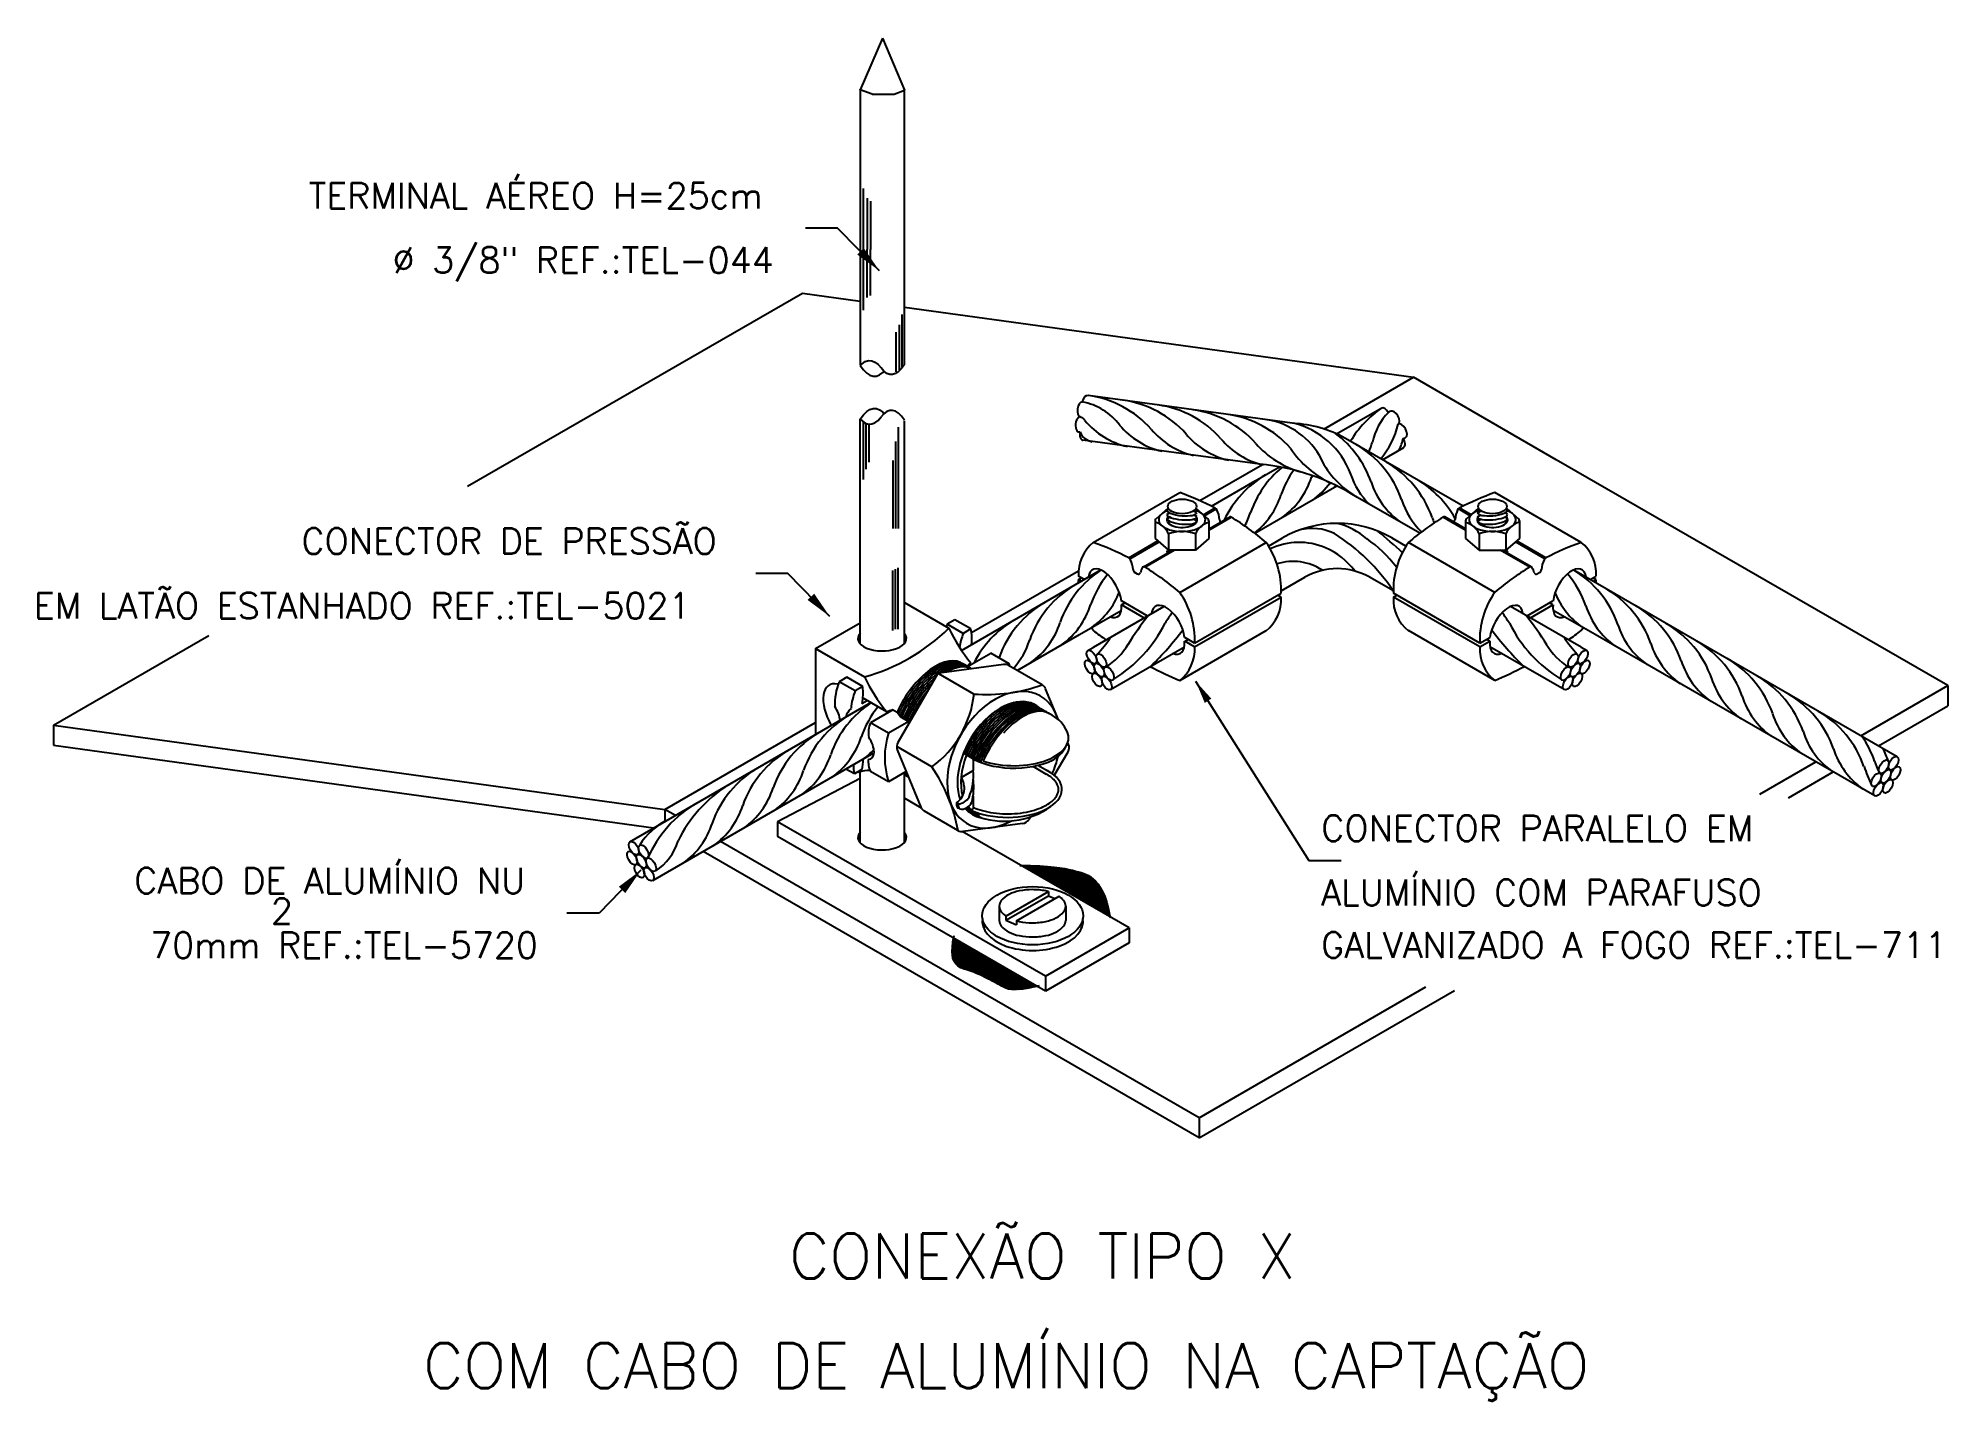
# Model space of a CAD drawing. Header units: millimetres. Extents: x -5819 to -5804.1, y -4690.9 to -4680.3.
import ezdxf
from ezdxf.enums import TextEntityAlignment as Align

# ---------------------------------------------------------------- set-up
doc = ezdxf.new("R2010")
doc.units = ezdxf.units.MM
doc.header["$LTSCALE"] = 10
doc.layers.add('Termotécnica', color=7, linetype='Continuous')
doc.styles.add('r140', font='romans.shx')
doc.styles.add('r80', font='romans.shx')

msp = doc.modelspace()

# ---------------------------------------------------------------- hatches: boundary and pattern name
at = {"layer": 'Termotécnica'}
h = msp.add_hatch(dxfattribs=at)
h.set_pattern_fill('ANSI31', color=1, scale=0.04, style=0)
h.set_pattern_definition([(45, (-5874.265369, -6064.0280014), (-0.003535533906, 0.003535533906), [])])
h.paths.add_polyline_path([(-5811.205, -4687.641), (-5811.853, -4687.267), (-5811.859, -4687.294), (-5811.864, -4687.336), (-5811.866, -4687.371), (-5811.864, -4687.4), (-5811.859, -4687.424), (-5811.851, -4687.444), (-5811.842, -4687.459), (-5811.832, -4687.472), (-5811.821, -4687.482), (-5811.81, -4687.49), (-5811.798, -4687.497), (-5811.785, -4687.502), (-5811.772, -4687.507), (-5811.758, -4687.511), (-5811.744, -4687.516), (-5811.729, -4687.52), (-5811.713, -4687.526), (-5811.697, -4687.532), (-5811.681, -4687.539), (-5811.664, -4687.546), (-5811.648, -4687.553), (-5811.631, -4687.561), (-5811.615, -4687.569), (-5811.598, -4687.577), (-5811.582, -4687.585), (-5811.567, -4687.592), (-5811.551, -4687.6), (-5811.536, -4687.608), (-5811.521, -4687.616), (-5811.507, -4687.624), (-5811.492, -4687.632), (-5811.478, -4687.64), (-5811.463, -4687.649), (-5811.447, -4687.657), (-5811.426, -4687.663), (-5811.399, -4687.667), (-5811.364, -4687.667), (-5811.319, -4687.663), (-5811.261, -4687.654)])
h.paths.add_polyline_path([(-5810.638, -4687.101), (-5810.648, -4687.043), (-5810.662, -4686.988), (-5810.678, -4686.941), (-5810.695, -4686.903), (-5810.713, -4686.871), (-5810.732, -4686.844), (-5810.75, -4686.823), (-5810.769, -4686.806), (-5810.787, -4686.792), (-5810.804, -4686.78), (-5810.822, -4686.77), (-5810.841, -4686.762), (-5810.861, -4686.756), (-5810.882, -4686.75), (-5810.905, -4686.744), (-5810.93, -4686.738), (-5810.958, -4686.732), (-5810.99, -4686.725), (-5811.027, -4686.719), (-5811.071, -4686.713), (-5811.123, -4686.708), (-5811.184, -4686.704), (-5811.255, -4686.702), (-5811.329, -4686.702)])

# ---------------------------------------------------------------- linework, layer by layer
at = {"layer": 'Termotécnica', "color": 2}
for p, q in [((-5812.408, -4680.261), (-5812.581, -4680.663)), ((-5812.408, -4680.261), (-5812.237, -4680.665)), ((-5812.581, -4680.663), (-5812.581, -4680.661)), ((-5812.489, -4680.696), (-5812.581, -4680.662)), ((-5812.581, -4680.663), (-5812.581, -4682.806)), ((-5812.489, -4680.696), (-5812.317, -4680.696)), ((-5812.317, -4680.696), (-5812.237, -4680.665)), ((-5812.237, -4682.802), (-5812.237, -4680.665)), ((-5812.757, -4681.739), (-5813.007, -4681.739)), ((-5812.431, -4682.072), (-5812.757, -4681.739)), ((-5815.637, -4683.749), (-5813.031, -4682.245)), ((-5813.031, -4682.245), (-5812.581, -4682.307)), ((-5812.237, -4682.355), (-5808.276, -4682.901)), ((-5808.973, -4683.304), (-5808.276, -4682.901)), ((-5807.165, -4683.543), (-5808.276, -4682.901)), ((-5809.182, -4683.262), (-5810.806, -4683.042)), ((-5808.874, -4683.342), (-5808.523, -4683.139)), ((-5812.58, -4684.973), (-5812.581, -4683.225)), ((-5812.237, -4684.973), (-5812.237, -4683.24)), ((-5809.471, -4683.577), (-5810.849, -4683.391)), ((-5807.891, -4683.904), (-5808.787, -4683.387)), ((-5808.518, -4683.542), (-5808.352, -4683.446)), ((-5809.938, -4683.861), (-5809.451, -4683.579)), ((-5809.508, -4683.707), (-5809.319, -4683.598)), ((-5804.119, -4685.301), (-5807.165, -4683.543)), ((-5809.848, -4683.904), (-5809.508, -4683.707)), ((-5809.511, -4684.115), (-5808.872, -4683.746)), ((-5808.228, -4684.115), (-5808.711, -4683.836)), ((-5810.286, -4684.018), (-5810.286, -4684.155)), ((-5810.188, -4683.923), (-5810.279, -4684.002)), ((-5810.195, -4683.934), (-5810.181, -4683.928)), ((-5810.195, -4683.967), (-5810.17, -4683.957)), ((-5810.195, -4684), (-5810.17, -4683.99)), ((-5810.189, -4684.03), (-5810.17, -4684.023)), ((-5809.961, -4683.955), (-5809.987, -4683.94)), ((-5809.96, -4683.987), (-5809.986, -4683.972)), ((-5809.961, -4684.02), (-5809.986, -4684.005)), ((-5809.967, -4683.923), (-5809.875, -4684.002)), ((-5809.868, -4684.018), (-5809.868, -4684.155)), ((-5807.871, -4684.018), (-5807.871, -4684.155)), ((-5807.772, -4683.923), (-5807.863, -4684.002)), ((-5807.778, -4683.955), (-5807.752, -4683.94)), ((-5807.778, -4683.987), (-5807.753, -4683.972)), ((-5807.778, -4684.02), (-5807.753, -4684.005)), ((-5807.544, -4683.967), (-5807.568, -4683.957)), ((-5807.544, -4684), (-5807.568, -4683.99)), ((-5807.55, -4684.03), (-5807.568, -4684.023)), ((-5807.544, -4683.934), (-5807.558, -4683.928)), ((-5807.551, -4683.923), (-5807.46, -4684.002)), ((-5807.452, -4684.018), (-5807.452, -4684.155)), ((-5810.286, -4684.155), (-5810.182, -4684.246)), ((-5810.182, -4684.12), (-5810.182, -4684.246)), ((-5809.973, -4684.12), (-5809.973, -4684.246)), ((-5809.868, -4684.155), (-5809.973, -4684.246)), ((-5809.404, -4684.214), (-5809.297, -4684.153)), ((-5808.335, -4684.214), (-5808.442, -4684.153)), ((-5807.871, -4684.155), (-5807.766, -4684.246)), ((-5807.766, -4684.12), (-5807.766, -4684.246)), ((-5807.557, -4684.12), (-5807.557, -4684.246)), ((-5807.452, -4684.155), (-5807.557, -4684.246)), ((-5810.195, -4684.255), (-5810.172, -4684.246)), ((-5809.973, -4684.246), (-5810.182, -4684.246)), ((-5807.766, -4684.246), (-5807.557, -4684.246)), ((-5807.544, -4684.255), (-5807.567, -4684.246)), ((-5813.144, -4684.429), (-5813.394, -4684.429)), ((-5812.818, -4684.762), (-5813.144, -4684.429)), ((-5811.793, -4685.027), (-5810.708, -4684.4)), ((-5811.715, -4684.887), (-5810.883, -4684.406)), ((-5809.306, -4684.564), (-5809.121, -4684.457)), ((-5808.433, -4684.564), (-5808.618, -4684.457)), ((-5806.526, -4684.692), (-5807.03, -4684.401)), ((-5812.237, -4684.655), (-5811.892, -4684.854)), ((-5810.875, -4684.903), (-5810.55, -4684.715)), ((-5810.767, -4685.002), (-5810.218, -4684.684)), ((-5806.972, -4685.002), (-5807.521, -4684.684)), ((-5806.863, -4684.903), (-5807.189, -4684.715)), ((-5804.512, -4685.854), (-5806.526, -4684.692)), ((-5818.856, -4685.608), (-5817.648, -4684.91)), ((-5812.928, -4685.013), (-5812.58, -4684.813)), ((-5811.359, -4685.182), (-5810.875, -4684.903)), ((-5804.688, -4686.159), (-5806.863, -4684.903)), ((-5812.928, -4685.013), (-5812.548, -4685.233)), ((-5812.928, -4685.013), (-5812.928, -4685.681)), ((-5810.814, -4685.03), (-5810.768, -4685.003)), ((-5810.634, -4685.331), (-5810.057, -4684.998)), ((-5807.105, -4685.331), (-5807.682, -4684.998)), ((-5806.925, -4685.03), (-5806.971, -4685.003)), ((-5809.971, -4685.267), (-5809.09, -4686.661)), ((-5804.795, -4685.691), (-5804.119, -4685.301)), ((-5804.119, -4685.301), (-5804.119, -4685.458)), ((-5814.373, -4686.516), (-5812.497, -4685.432)), ((-5812.56, -4685.396), (-5812.377, -4685.502)), ((-5812.294, -4685.509), (-5812.33, -4685.488)), ((-5812.267, -4685.544), (-5812.294, -4685.509)), ((-5812.282, -4685.521), (-5812.284, -4685.521)), ((-5812.272, -4685.537), (-5812.282, -4685.521)), ((-5804.659, -4685.77), (-5804.119, -4685.458)), ((-5818.856, -4685.608), (-5818.856, -4685.765)), ((-5818.856, -4685.608), (-5814.101, -4686.264)), ((-5814.101, -4686.264), (-5812.928, -4685.587)), ((-5812.255, -4685.537), (-5812.272, -4685.537)), ((-5812.197, -4685.584), (-5812.267, -4685.544)), ((-5812.246, -4685.556), (-5812.255, -4685.537)), ((-5812.227, -4685.552), (-5812.246, -4685.556)), ((-5812.219, -4685.571), (-5812.227, -4685.552)), ((-5812.2, -4685.568), (-5812.219, -4685.571)), ((-5812.194, -4685.58), (-5812.2, -4685.568)), ((-5818.856, -4685.765), (-5814.188, -4686.409)), ((-5814.193, -4686.818), (-5812.474, -4685.825)), ((-5811.777, -4685.827), (-5811.724, -4685.857)), ((-5811.765, -4685.819), (-5811.775, -4685.821)), ((-5811.757, -4685.838), (-5811.765, -4685.819)), ((-5812.6, -4685.973), (-5812.592, -4685.978)), ((-5812.581, -4686.523), (-5812.581, -4685.974)), ((-5811.738, -4685.835), (-5811.757, -4685.838)), ((-5811.73, -4685.854), (-5811.738, -4685.835)), ((-5811.711, -4685.851), (-5811.73, -4685.854)), ((-5811.702, -4685.87), (-5811.711, -4685.851)), ((-5811.684, -4685.866), (-5811.702, -4685.87)), ((-5811.675, -4685.884), (-5811.684, -4685.866)), ((-5811.657, -4685.882), (-5811.675, -4685.884)), ((-5811.646, -4685.896), (-5811.657, -4685.882)), ((-5811.238, -4685.929), (-5811.135, -4685.989)), ((-5811.199, -4685.92), (-5811.121, -4685.965)), ((-5805.581, -4686.145), (-5805.146, -4685.894)), ((-5805.358, -4686.173), (-5805.01, -4685.973)), ((-5812.581, -4686.025), (-5813.223, -4686.36)), ((-5812.237, -4686.523), (-5812.237, -4685.978)), ((-5814.019, -4686.311), (-5814.101, -4686.264)), ((-5814.101, -4686.264), (-5814.101, -4686.359)), ((-5812.105, -4686.254), (-5812.237, -4686.178)), ((-5811.752, -4686.252), (-5811.724, -4686.268)), ((-5813.223, -4686.36), (-5813.223, -4686.476)), ((-5811.139, -4687.563), (-5813.223, -4686.36)), ((-5811.684, -4686.314), (-5811.74, -4686.281)), ((-5809.944, -4688.664), (-5813.667, -4686.514)), ((-5811.139, -4687.679), (-5813.223, -4686.476)), ((-5810.489, -4687.187), (-5811.788, -4686.437)), ((-5809.944, -4688.821), (-5813.803, -4686.593)), ((-5809.09, -4686.661), (-5808.84, -4686.661)), ((-5814.287, -4686.738), (-5814.612, -4687.071)), ((-5811.447, -4687.095), (-5811.116, -4686.904)), ((-5811.447, -4687.127), (-5811.116, -4686.936)), ((-5811.366, -4687.132), (-5811.034, -4686.94)), ((-5811.116, -4686.904), (-5811.116, -4686.936)), ((-5811.116, -4686.936), (-5811.066, -4686.958)), ((-5814.612, -4687.071), (-5814.862, -4687.071)), ((-5811.499, -4687.018), (-5811.499, -4687.128)), ((-5811.447, -4687.095), (-5811.447, -4687.127)), ((-5811.447, -4687.127), (-5811.366, -4687.163)), ((-5811.366, -4687.132), (-5811.366, -4687.163)), ((-5810.982, -4687.018), (-5810.982, -4687.128)), ((-5811.139, -4687.563), (-5810.489, -4687.187)), ((-5810.489, -4687.303), (-5811.139, -4687.679)), ((-5810.489, -4687.187), (-5810.489, -4687.303)), ((-5811.139, -4687.563), (-5811.139, -4687.679)), ((-5809.944, -4688.664), (-5808.181, -4687.646)), ((-5809.944, -4688.821), (-5807.957, -4687.674)), ((-5809.944, -4688.664), (-5809.944, -4688.821))]:
    msp.add_line(p, q, dxfattribs=at)
at = {"layer": 'Termotécnica', "color": 1}
for p, q in [((-5812.554, -4681.904), (-5812.554, -4681.43)), ((-5812.527, -4681.507), (-5812.527, -4681.905)), ((-5812.501, -4681.53), (-5812.501, -4681.905)), ((-5812.554, -4682.378), (-5812.554, -4681.904)), ((-5812.527, -4682.28), (-5812.527, -4681.905)), ((-5812.501, -4682.263), (-5812.501, -4681.905)), ((-5812.302, -4682.859), (-5812.302, -4682.549)), ((-5812.278, -4682.492), (-5812.278, -4682.842)), ((-5812.256, -4682.412), (-5812.256, -4682.819)), ((-5812.556, -4683.697), (-5812.556, -4683.248)), ((-5812.535, -4683.617), (-5812.535, -4683.259)), ((-5812.513, -4683.265), (-5812.513, -4683.561)), ((-5812.285, -4683.29), (-5812.285, -4684.078)), ((-5812.305, -4683.4), (-5812.305, -4684.078)), ((-5812.327, -4683.548), (-5812.327, -4684.078)), ((-5810.768, -4684.186), (-5810.095, -4683.798)), ((-5806.971, -4684.186), (-5807.644, -4683.798)), ((-5809.911, -4683.971), (-5809.819, -4683.918)), ((-5809.904, -4683.978), (-5809.811, -4683.924)), ((-5809.868, -4684.081), (-5809.706, -4683.988)), ((-5809.868, -4684.09), (-5809.694, -4683.989)), ((-5807.871, -4684.09), (-5808.045, -4683.989)), ((-5807.871, -4684.081), (-5808.033, -4683.988)), ((-5807.969, -4684.033), (-5807.968, -4684.032)), ((-5807.835, -4683.978), (-5807.927, -4683.924)), ((-5807.828, -4683.971), (-5807.92, -4683.918)), ((-5810.492, -4684.307), (-5810.264, -4684.175)), ((-5810.484, -4684.313), (-5810.256, -4684.181)), ((-5810.095, -4684.575), (-5809.423, -4684.186)), ((-5807.644, -4684.575), (-5808.316, -4684.186)), ((-5807.255, -4684.313), (-5807.482, -4684.181)), ((-5807.247, -4684.307), (-5807.475, -4684.175)), ((-5810.378, -4684.376), (-5810.152, -4684.246)), ((-5810.366, -4684.378), (-5810.138, -4684.246)), ((-5807.372, -4684.378), (-5807.601, -4684.246)), ((-5807.361, -4684.376), (-5807.586, -4684.246)), ((-5812.327, -4684.871), (-5812.327, -4684.404)), ((-5812.305, -4684.861), (-5812.305, -4684.394)), ((-5812.285, -4684.861), (-5812.285, -4684.383)), ((-5810.837, -4684.474), (-5810.884, -4684.448)), ((-5810.884, -4684.477), (-5810.858, -4684.463)), ((-5810.863, -4684.489), (-5810.884, -4684.477)), ((-5810.424, -4684.432), (-5810.443, -4684.421)), ((-5807.315, -4684.432), (-5807.296, -4684.421)), ((-5806.902, -4684.474), (-5806.855, -4684.448)), ((-5806.855, -4684.477), (-5806.881, -4684.463)), ((-5806.876, -4684.489), (-5806.855, -4684.477)), ((-5809.979, -4684.97), (-5809.306, -4684.582)), ((-5809.979, -4685), (-5809.306, -4684.612)), ((-5809.306, -4684.612), (-5809.332, -4684.597)), ((-5807.76, -4684.97), (-5808.433, -4684.582)), ((-5808.433, -4684.612), (-5808.407, -4684.597)), ((-5807.76, -4685), (-5808.433, -4684.612)), ((-5811.844, -4684.788), (-5811.904, -4684.822)), ((-5811.72, -4684.86), (-5811.844, -4684.788)), ((-5810.347, -4684.758), (-5810.547, -4684.642)), ((-5810.547, -4684.672), (-5810.521, -4684.657)), ((-5810.373, -4684.773), (-5810.547, -4684.672)), ((-5807.392, -4684.758), (-5807.191, -4684.642)), ((-5807.366, -4684.773), (-5807.191, -4684.672)), ((-5807.191, -4684.672), (-5807.217, -4684.657)), ((-5811.779, -4684.894), (-5811.904, -4684.822)), ((-5811.72, -4684.86), (-5811.779, -4684.894)), ((-5810.095, -4685.261), (-5809.423, -4684.873)), ((-5809.979, -4684.97), (-5810.056, -4684.926)), ((-5807.644, -4685.261), (-5808.316, -4684.873)), ((-5807.76, -4684.97), (-5807.683, -4684.926)), ((-5811.745, -4685.153), (-5811.564, -4685.049)), ((-5811.423, -4685.13), (-5811.564, -4685.049)), ((-5810.056, -4684.956), (-5810.03, -4684.941)), ((-5809.979, -4685), (-5810.056, -4684.956)), ((-5807.76, -4685), (-5807.683, -4684.956)), ((-5807.683, -4684.956), (-5807.709, -4684.941)), ((-5811.993, -4685.232), (-5812.288, -4685.743)), ((-5811.696, -4685.366), (-5811.97, -4685.208)), ((-5811.467, -4685.136), (-5811.945, -4685.2)), ((-5811.423, -4685.13), (-5811.438, -4685.139)), ((-5811.166, -4685.294), (-5811.426, -4685.144)), ((-5812.686, -4685.236), (-5812.745, -4685.27)), ((-5812.62, -4685.342), (-5812.745, -4685.27)), ((-5812.561, -4685.308), (-5812.686, -4685.236)), ((-5812.561, -4685.308), (-5812.62, -4685.342)), ((-5811.039, -4685.566), (-5811.138, -4685.326)), ((-5812.567, -4685.44), (-5812.526, -4685.416)), ((-5812.327, -4685.489), (-5812.501, -4685.59)), ((-5812.36, -4685.671), (-5812.501, -4685.59)), ((-5812.203, -4685.58), (-5812.36, -4685.671)), ((-5812.023, -4685.933), (-5812.297, -4685.775)), ((-5812.292, -4685.8), (-5812.108, -4686.247)), ((-5811.071, -4686), (-5810.964, -4685.815)), ((-5810.96, -4685.758), (-5810.967, -4685.742)), ((-5812.626, -4685.988), (-5812.692, -4685.95)), ((-5812.567, -4685.954), (-5812.626, -4685.988)), ((-5812.36, -4686.05), (-5812.501, -4685.969)), ((-5812.222, -4685.97), (-5812.36, -4686.05)), ((-5811.796, -4686.015), (-5811.703, -4685.961)), ((-5811.702, -4685.869), (-5811.703, -4685.961)), ((-5811.817, -4686.222), (-5811.832, -4686.214)), ((-5811.716, -4686.267), (-5811.703, -4686.259)), ((-5811.703, -4686.161), (-5811.703, -4686.259)), ((-5811.821, -4686.428), (-5812.081, -4686.278)), ((-5811.317, -4686.375), (-5811.78, -4686.436)), ((-5811.257, -4686.322), (-5811.269, -4686.343))]:
    msp.add_line(p, q, dxfattribs=at)
at = {"layer": 'Termotécnica', "color": 2}
for points in [[(-5812.581, -4682.81), (-5812.566, -4682.795), (-5812.541, -4682.779), (-5812.516, -4682.771), (-5812.491, -4682.772), (-5812.467, -4682.782), (-5812.442, -4682.801), (-5812.418, -4682.828)], [(-5812.581, -4682.81), (-5812.555, -4682.844), (-5812.53, -4682.869), (-5812.505, -4682.885), (-5812.48, -4682.893), (-5812.455, -4682.892), (-5812.431, -4682.882), (-5812.406, -4682.863), (-5812.396, -4682.852)], [(-5812.237, -4682.802), (-5812.26, -4682.833), (-5812.283, -4682.856), (-5812.306, -4682.872), (-5812.329, -4682.879), (-5812.351, -4682.878), (-5812.373, -4682.87), (-5812.396, -4682.853), (-5812.418, -4682.828)], [(-5812.581, -4683.227), (-5812.555, -4683.193), (-5812.53, -4683.168), (-5812.505, -4683.151), (-5812.48, -4683.144), (-5812.455, -4683.145), (-5812.431, -4683.155), (-5812.406, -4683.173), (-5812.396, -4683.184)], [(-5812.581, -4683.227), (-5812.566, -4683.241), (-5812.541, -4683.257), (-5812.516, -4683.265), (-5812.491, -4683.264), (-5812.467, -4683.254), (-5812.442, -4683.236), (-5812.418, -4683.208)], [(-5812.237, -4683.234), (-5812.26, -4683.203), (-5812.283, -4683.18), (-5812.306, -4683.165), (-5812.329, -4683.158), (-5812.351, -4683.158), (-5812.373, -4683.167), (-5812.396, -4683.184), (-5812.418, -4683.208)]]:
    msp.add_lwpolyline(points, dxfattribs=at)
at = {"layer": 'Termotécnica', "color": 1}
for points in [[(-5811.338, -4686.701), (-5811.255, -4686.702), (-5811.184, -4686.704), (-5811.123, -4686.708), (-5811.071, -4686.713), (-5811.027, -4686.719), (-5810.99, -4686.725), (-5810.958, -4686.732), (-5810.93, -4686.738), (-5810.905, -4686.744), (-5810.882, -4686.75), (-5810.861, -4686.756), (-5810.841, -4686.762), (-5810.822, -4686.77), (-5810.804, -4686.78), (-5810.787, -4686.792), (-5810.769, -4686.806), (-5810.75, -4686.823), (-5810.732, -4686.844), (-5810.713, -4686.871), (-5810.695, -4686.903), (-5810.678, -4686.941), (-5810.662, -4686.988), (-5810.648, -4687.043), (-5810.637, -4687.107)], [(-5811.189, -4687.638), (-5811.261, -4687.654), (-5811.319, -4687.663), (-5811.364, -4687.667), (-5811.399, -4687.667), (-5811.426, -4687.663), (-5811.447, -4687.657), (-5811.463, -4687.649), (-5811.478, -4687.64), (-5811.492, -4687.632), (-5811.507, -4687.624), (-5811.521, -4687.616), (-5811.536, -4687.608), (-5811.551, -4687.6), (-5811.567, -4687.592), (-5811.582, -4687.585), (-5811.598, -4687.577), (-5811.615, -4687.569), (-5811.631, -4687.561), (-5811.648, -4687.553), (-5811.664, -4687.546), (-5811.681, -4687.539), (-5811.697, -4687.532), (-5811.713, -4687.526), (-5811.729, -4687.52), (-5811.744, -4687.516), (-5811.758, -4687.511), (-5811.772, -4687.507), (-5811.785, -4687.502), (-5811.798, -4687.497), (-5811.81, -4687.49), (-5811.821, -4687.482), (-5811.832, -4687.472), (-5811.842, -4687.459), (-5811.851, -4687.444), (-5811.859, -4687.424), (-5811.864, -4687.4), (-5811.866, -4687.371), (-5811.864, -4687.336), (-5811.859, -4687.294), (-5811.849, -4687.245)]]:
    msp.add_lwpolyline(points, dxfattribs=at)
at = {"layer": 'Termotécnica', "color": 2}
for points in [[(-5811.116, -4686.904, 0.016409), (-5811.136, -4686.899, 0.051099), (-5811.241, -4686.889, 0.051099), (-5811.345, -4686.899, 0.064948), (-5811.423, -4686.926, 0.104203), (-5811.483, -4686.974, 0.174705), (-5811.499, -4687.018, 0.174705), (-5811.483, -4687.062, 0.06738), (-5811.447, -4687.095, 0.064948)], [(-5810.982, -4687.018, 0.174705), (-5810.998, -4686.974, 0.06738), (-5811.034, -4686.94, 0.064948)], [(-5811.499, -4687.128, 0.174705), (-5811.483, -4687.172, 0.104203), (-5811.423, -4687.22, 0.064948), (-5811.345, -4687.247, 0.051099), (-5811.241, -4687.257, 0.051099), (-5811.136, -4687.247, 0.064948), (-5811.058, -4687.22, 0.104203), (-5810.998, -4687.172, 0.174705), (-5810.982, -4687.128, 0.174705)], [(-5811.366, -4687.132, 0.016409), (-5811.345, -4687.136, 0.051099), (-5811.241, -4687.147, 0.051099), (-5811.136, -4687.136, 0.064948), (-5811.058, -4687.109, 0.104203), (-5810.998, -4687.062, 0.174705), (-5810.982, -4687.018, 0.174705)]]:
    msp.add_lwpolyline(points, format="xyb", dxfattribs=at)
at = {"layer": 'Termotécnica', "color": 1}
for centre, radius, start, end in [((-5810.945, -4683.564), 0.481, 37.264, 79.0301), ((-5810.92, -4683.842), 0.808, 41.6249, 81.8597), ((-5810.649, -4683.879), 0.808, 41.6249, 81.8597), ((-5810.378, -4683.916), 0.808, 41.6249, 81.8597), ((-5810.107, -4683.953), 0.808, 41.6249, 81.8597), ((-5808.036, -4683.839), 0.853, 124.7787, 148.8872), ((-5810.9, -4683.284), 0.0818, 35.5618, 66.9022), ((-5810.361, -4682.841), 0.616, 219.9489, 256.5306), ((-5810.09, -4682.878), 0.616, 219.9489, 256.5306), ((-5809.836, -4683.99), 0.808, 41.6249, 81.8597), ((-5809.512, -4683.81), 0.587, 30.7504, 83.9939), ((-5809.365, -4683.879), 0.641, 20.5919, 75.8958), ((-5808.12, -4683.512), 0.488, 136.1474, 167.4581), ((-5809.075, -4683.091), 0.703, 320.8647, 345.5359), ((-5810.761, -4683.287), 0.116, 198.9668, 262.5737), ((-5809.844, -4682.91), 0.616, 219.9489, 256.5306), ((-5809.573, -4682.947), 0.616, 219.9489, 256.5306), ((-5809.302, -4682.984), 0.616, 219.9489, 256.5306), ((-5808.946, -4682.923), 0.744, 221.5374, 253.6611), ((-5809.368, -4683.984), 0.808, 19.3912, 53.1281), ((-5809.131, -4684.121), 0.808, 19.3912, 59.626), ((-5809.183, -4683.219), 0.616, 334.9583, 342.2848), ((-5808.742, -4683.297), 0.393, 334.427, 348.6954), ((-5808.579, -4683.014), 0.788, 213.918, 244.7101), ((-5808.361, -4683.217), 0.711, 204.3285, 238.0015), ((-5808.921, -4684.28), 0.841, 20.2098, 58.8074), ((-5809.019, -4684.358), 0.808, 120.374, 154.714), ((-5808.782, -4684.222), 0.808, 129.9156, 160.6088), ((-5808.545, -4684.085), 0.808, 145.1008, 160.6088), ((-5809.657, -4683.492), 0.616, 305.7031, 342.2848), ((-5808.308, -4683.948), 0.808, 159.5123, 160.6088), ((-5809.42, -4683.356), 0.616, 305.7031, 323.5771), ((-5850.11, -4642.322), 58.443, 314.83768, 314.86773), ((-5808.209, -4683.471), 0.586, 198.2073, 225.5694), ((-5808.019, -4683.528), 0.616, 197.7152, 234.2969), ((-5808.657, -4684.394), 0.808, 29.2702, 59.626), ((-5810.811, -4685.815), 2.14, 62.3884, 70.4515), ((-5809.894, -4683.629), 0.616, 308.2013, 342.2848), ((-5807.782, -4683.665), 0.616, 197.7152, 225.4898), ((-5806.928, -4685.815), 2.14, 109.5485, 117.6116), ((-5809.833, -4683.945), 0.0299, 24.7708, 62.3884), ((-5810.016, -4684.029), 0.232, 5.0457, 24.7708), ((-5809.756, -4684.006), 0.0299, 185.0457, 227.0086), ((-5809.702, -4684.002), 0.0149, 58.5339, 105.6441), ((-5810.811, -4685.815), 2.14, 49.5485, 58.5339), ((-5810.131, -4683.766), 0.616, 331.6953, 342.2848), ((-5808.991, -4684.558), 0.533, 48.7696, 76.6638), ((-5806.928, -4685.815), 2.14, 121.4661, 130.4515), ((-5807.545, -4683.802), 0.616, 197.7152, 202.1854), ((-5808.037, -4684.002), 0.0149, 74.3559, 121.4661), ((-5807.983, -4684.006), 0.0299, 312.9914, 354.9543), ((-5807.722, -4684.029), 0.232, 155.2292, 174.9543), ((-5807.906, -4683.945), 0.0299, 117.6116, 155.2292), ((-5810.564, -4684.433), 0.32, 129.418, 182.5671), ((-5811.484, -4686.203), 2.14, 62.3884, 70.4515), ((-5809.948, -4684.556), 0.642, 357.6548, 35.1247), ((-5809.166, -4684.71), 0.524, 66.8277, 115.3327), ((-5809.064, -4684.47), 0.393, 64.0128, 104.1085), ((-5809.712, -4685.417), 1.537, 33.6904, 57.7232), ((-5809.278, -4685.051), 1.099, 37.7111, 54.4718), ((-5813.528, -4690.016), 7.731, 48.0816, 49.9266), ((-5807.791, -4684.556), 0.642, 144.8753, 182.3452), ((-5806.255, -4686.203), 2.14, 109.5485, 117.6116), ((-5807.174, -4684.433), 0.32, 357.4329, 50.582), ((-5810.506, -4684.333), 0.0299, 24.7708, 62.3884), ((-5810.689, -4684.418), 0.232, 5.0457, 24.7708), ((-5809.214, -4684.751), 0.417, 56.5376, 107.3192), ((-5809.178, -4684.734), 0.551, 36.292, 66.6441), ((-5807.05, -4684.418), 0.232, 155.2292, 174.9543), ((-5807.233, -4684.333), 0.0299, 117.6116, 155.2292), ((-5810.263, -4685.076), 0.808, 123.3054, 160.6088), ((-5810.227, -4684.499), 0.657, 178.1074, 180.2129), ((-5810.026, -4684.94), 0.808, 141.4307, 160.6088), ((-5810.428, -4684.395), 0.0299, 185.0457, 240), ((-5810.416, -4684.419), 0.0149, 240, 346.6011), ((-5810.235, -4684.462), 0.171, 152.7544, 166.6011), ((-5810.374, -4684.39), 0.0149, 58.5339, 152.7544), ((-5811.484, -4686.203), 2.14, 49.5485, 58.5339), ((-5806.255, -4686.203), 2.14, 121.4661, 130.4515), ((-5807.365, -4684.39), 0.0149, 27.2456, 121.4661), ((-5807.504, -4684.462), 0.171, 13.3989, 27.2456), ((-5807.322, -4684.419), 0.0149, 193.3989, 300), ((-5807.311, -4684.395), 0.0299, 300, 354.9543), ((-5807.697, -4684.949), 0.808, 19.3912, 39.9028), ((-5807.449, -4685.092), 0.808, 19.3912, 58.7693), ((-5807.512, -4684.499), 0.657, 359.7871, 1.8926), ((-5810.5, -4685.213), 0.808, 120.374, 160.6088), ((-5811.138, -4684.347), 0.616, 305.7031, 338.5791), ((-5810.62, -4684.944), 0.642, 357.6548, 35.1247), ((-5809.616, -4684.631), 0.31, 308.5223, 3.4628), ((-5808.123, -4684.631), 0.31, 176.5372, 231.4777), ((-5807.119, -4684.944), 0.642, 144.8753, 182.3452), ((-5806.605, -4684.345), 0.616, 202.0944, 234.2969), ((-5807.192, -4685.24), 0.808, 19.3912, 59.626), ((-5810.737, -4685.35), 0.808, 120.374, 160.6088), ((-5811.375, -4684.484), 0.616, 305.7031, 342.2848), ((-5807.668, -4686.801), 3.365, 142.5428, 147.3042), ((-5807.377, -4686.633), 3.365, 145.5941, 147.3042), ((-5810.362, -4686.633), 3.365, 32.6958, 34.4059), ((-5810.071, -4686.801), 3.365, 32.6958, 37.4572), ((-5806.348, -4684.493), 0.616, 197.7152, 234.2969), ((-5806.955, -4685.377), 0.808, 19.3912, 59.626), ((-5811.489, -4684.993), 0.448, 157.7068, 160.4798), ((-5811.37, -4685.063), 0.442, 157.6373, 172.2975), ((-5812.11, -4684.94), 0.398, 354.22, 11.5701), ((-5810.974, -4685.487), 0.808, 120.374, 153.417), ((-5811.612, -4684.621), 0.616, 305.7031, 342.2848), ((-5810.227, -4684.499), 0.657, 212.1625, 214.6721), ((-5808.828, -4682.29), 3.23, 233.0969, 235.2421), ((-5811.705, -4684.173), 1.311, 317.6973, 324.8742), ((-5811.168, -4684.335), 1.072, 301.4395, 333.4197), ((-5812.224, -4683.218), 2.713, 314.6647, 322.5643), ((-5805.515, -4683.218), 2.713, 217.4357, 225.3353), ((-5806.571, -4684.335), 1.072, 206.5803, 238.5605), ((-5806.033, -4684.173), 1.311, 215.1258, 222.3027), ((-5808.911, -4682.29), 3.23, 304.7579, 306.9031), ((-5807.512, -4684.499), 0.657, 325.3279, 327.8375), ((-5806.101, -4684.636), 0.616, 197.7152, 234.2969), ((-5806.718, -4685.514), 0.808, 19.3912, 59.626), ((-5812.085, -4684.894), 0.616, 341.9445, 342.2848), ((-5811.849, -4684.758), 0.616, 318.4423, 342.2848), ((-5810.92, -4684.739), 0.486, 300.531, 330.7), ((-5810.288, -4685.019), 0.31, 308.5223, 3.4628), ((-5807.451, -4685.019), 0.31, 176.5372, 231.4777), ((-5806.819, -4684.739), 0.486, 209.3, 239.469), ((-5805.843, -4684.785), 0.616, 197.7152, 234.2969), ((-5806.481, -4685.651), 0.808, 19.3912, 59.626), ((-5811.937, -4685.264), 0.0649, 97.5935, 150), ((-5811.458, -4685.2), 0.0649, 60, 97.5935), ((-5812.002, -4685.319), 0.609, 16.1933, 18.1051), ((-5808.828, -4682.29), 3.23, 242.3595, 246.9031), ((-5808.911, -4682.29), 3.23, 293.0969, 297.6405), ((-5805.606, -4684.921), 0.616, 197.7152, 234.2969), ((-5806.244, -4685.787), 0.808, 19.3912, 59.626), ((-5806.008, -4685.924), 0.808, 19.3912, 59.626), ((-5812.33, -4685.44), 0.448, 157.7068, 183.017), ((-5812.211, -4685.51), 0.442, 157.6373, 175.7609), ((-5812.968, -4685.356), 0.41, 348.1538, 6.679), ((-5812.497, -4685.281), 0.806, 306.0412, 353.9588), ((-5811.595, -4684.095), 1.275, 265.45, 289.737), ((-5811.198, -4685.35), 0.0649, 22.4065, 60), ((-5805.37, -4685.058), 0.616, 197.7152, 234.2969), ((-5805.133, -4685.195), 0.616, 197.7152, 234.2969), ((-5805.771, -4686.061), 0.808, 19.3912, 59.626), ((-5812.259, -4686.228), 0.808, 120.374, 160.6088), ((-5812.048, -4686.106), 0.808, 123.6071, 160.6088), ((-5812.545, -4685.59), 0.155, 133.5384, 163.3916), ((-5811.811, -4685.969), 0.808, 141.2995, 160.6088), ((-5804.896, -4685.332), 0.616, 197.7152, 234.2969), ((-5805.534, -4686.198), 0.808, 19.3912, 59.626), ((-5812.496, -4686.365), 0.808, 120.374, 160.6088), ((-5812.33, -4685.667), 0.187, 155.5864, 191.3137), ((-5811.781, -4685.86), 0.609, 161.8949, 198.1051), ((-5804.659, -4685.469), 0.616, 197.7152, 234.2969), ((-5812.733, -4686.502), 0.808, 120.374, 160.6088), ((-5813.16, -4685.514), 0.616, 305.7031, 342.2848), ((-5812.923, -4685.377), 0.616, 305.7031, 316.9205), ((-5812.232, -4685.776), 0.0649, 150, 202.4065), ((-5811.02, -4685.783), 0.0649, 330, 22.4065), ((-5804.422, -4685.605), 0.616, 197.7152, 234.2969), ((-5805.451, -4686.157), 0.808, 19.3912, 34.8237), ((-5805.343, -4686.157), 0.808, 19.3912, 26.9723), ((-5812.97, -4686.639), 0.808, 120.374, 160.6088), ((-5813.608, -4685.773), 0.616, 305.7031, 342.2848), ((-5813.397, -4685.651), 0.616, 305.7031, 342.2848), ((-5812.438, -4685.927), 0.196, 176.8019, 197.7662), ((-5812.968, -4685.87), 0.41, 348.1538, 359.3861), ((-5812.32, -4685.889), 0.198, 175.3313, 203.5925), ((-5813.074, -4686.657), 1.275, 10.263, 34.55), ((-5812.085, -4686.01), 0.385, 335.6836, 7.3443), ((-5803.621, -4685.55), 1.211, 198.2401, 205.6557), ((-5804.102, -4685.701), 0.616, 197.7152, 205.965), ((-5803.995, -4685.701), 0.616, 197.7152, 197.9245), ((-5813.029, -4686.983), 1.078, 122.9099, 153.9648), ((-5813.845, -4685.909), 0.616, 305.7031, 342.2848), ((-5811.912, -4686.097), 0.142, 304.6175, 35.3418), ((-5812.141, -4686.089), 0.444, 344.4419, 7.0172), ((-5813.395, -4687.005), 0.913, 120.0412, 156.8526), ((-5814.081, -4686.046), 0.616, 305.7031, 342.2848), ((-5812.048, -4686.222), 0.0649, 202.4065, 240), ((-5811.824, -4686.12), 0.102, 273.3884, 331.915), ((-5811.795, -4686.174), 0.0886, 271.1338, 337.0701), ((-5813.853, -4686.816), 0.521, 116.9541, 148.2688), ((-5814.318, -4686.183), 0.616, 305.7031, 342.2848), ((-5811.325, -4686.31), 0.0649, 277.5935, 330), ((-5814.393, -4686.396), 0.411, 302.5292, 343.8906), ((-5811.788, -4686.372), 0.0649, 240, 277.5935)]:
    msp.add_arc(centre, radius, start, end, dxfattribs=at)
at = {"layer": 'Termotécnica', "color": 2}
for centre, radius, start, end in [((-5809.262, -4684.203), 0.945, 59.7949, 85.1615), ((-5808.453, -4683.191), 0.0258, 90, 139.239), ((-5810.877, -4683.304), 0.0221, 256.3566, 285.8869), ((-5808.354, -4683.351), 0.025, 266.3142, 317.5432), ((-5809.628, -4685.283), 1.713, 57.6506, 84.7318), ((-5810.266, -4684.018), 0.0209, 130.8846, 180), ((-5810.33, -4684.185), 0.162, 23.8108, 74.501), ((-5810.174, -4683.939), 0.0209, 119.1317, 130.8846), ((-5809.825, -4684.186), 0.162, 105.5818, 156.1065), ((-5809.981, -4683.939), 0.0209, 49.1165, 56.2919), ((-5809.889, -4684.018), 0.0209, 0, 49.1165), ((-5808.869, -4684.895), 0.857, 59.9419, 119.9586), ((-5807.85, -4684.018), 0.0209, 130.8835, 180), ((-5807.914, -4684.186), 0.162, 23.8935, 74.4182), ((-5807.758, -4683.939), 0.0209, 123.7081, 130.8835), ((-5807.409, -4684.185), 0.162, 105.499, 156.1892), ((-5807.565, -4683.939), 0.0209, 49.1154, 60.8683), ((-5807.473, -4684.018), 0.0209, 0, 49.1154), ((-5810.077, -4684.379), 0.279, 67.9969, 112.0248), ((-5807.662, -4684.379), 0.279, 67.9752, 112.0031), ((-5808.869, -4684.894), 0.504, 60, 120), ((-5808.869, -4684.894), 0.504, 60, 120), ((-5812.969, -4683.745), 1.547, 285.8241, 314.1759), ((-5810.693, -4684.282), 1.328, 205.5074, 219.2854), ((-5811.349, -4684.661), 1.328, 205.5074, 219.2854), ((-5812.732, -4684.083), 1.451, 312.6405, 314.2004), ((-5812.799, -4684.014), 1.547, 285.8241, 287.6369), ((-5811.213, -4685.76), 0.261, 27.1663, 66.1326), ((-5811.196, -4685.666), 0.242, 297.3192, 339.4448), ((-5812.517, -4686.151), 0.189, 85.7909, 113.3094), ((-5811.458, -4685.731), 0.625, 248.8681, 305.0616)]:
    msp.add_arc(centre, radius, start, end, dxfattribs=at)
for centre, major_axis, ratio, start_param, end_param in [((-5810.861, -4683.151), (0.0071, 0.0572), 0.509483, 0, 3.139239), ((-5810.813, -4683.1), (0.0071, 0.0584), 0.701299, 0, 1.517429), ((-5808.497, -4683.192), (-0.0294, 0.0509), 0.509483, 4.765756, 6.283185), ((-5810.875, -4683.267), (0.0071, 0.0584), 0.509483, 0, 3.141593), ((-5808.424, -4683.216), (-0.0294, 0.0509), 0.509483, 3.143946, 6.283185), ((-5808.365, -4683.317), (-0.0294, 0.0509), 0.509483, 3.141593, 6.283185), ((-5810.842, -4683.333), (0.0071, 0.0584), 0.509483, 1.50335, 3.141593), ((-5808.38, -4683.394), (-0.0294, 0.0509), 0.509483, 3.141593, 4.783167), ((-5810.077, -4684.01), (-0.182, 0), 0.500279, 5.414719, 10.426914), ((-5810.077, -4684.01), (0.119, 0), 0.500279, 2.686448, 6.55275), ((-5807.662, -4684.01), (0.182, 0), 0.500279, -4.143729, 0.868466), ((-5807.662, -4684.01), (-0.119, 0), 0.500279, -0.269564, 3.596738), ((-5812.41, -4684.934), (-0.189, 0), 0.511171, 5.827545, 9.819687), ((-5812.681, -4685.541), (-0.141, 0.244), 0.509483, 5.848809, 7.842487), ((-5811.382, -4685.709), (0.422, 0.002), 0.509483, 4.100464, 6.597026), ((-5811.433, -4686.111), (0.422, 0.002), 0.509483, 3.942773, 7.036742), ((-5811.381, -4685.71), (0.44, 0.002), 0.529306, 3.818947, 5.448871), ((-5812.41, -4686.483), (-0.189, 0), 0.511171, 5.827545, 9.819687), ((-5811.239, -4687.135), (-0.393, 0), 0.5774, 6.185874, 9.517474)]:
    msp.add_ellipse(centre, major_axis=major_axis, ratio=ratio, start_param=start_param, end_param=end_param, dxfattribs=at)
for centre, major_axis, ratio in [((-5810.076, -4683.906), (0.112, 0), 0.509483), ((-5807.662, -4683.906), (-0.112, 0), 0.509483), ((-5810.78, -4685.078), (0.0294, -0.0509), 0.509483), ((-5810.705, -4685.105), (0.0294, -0.0509), 0.509483), ((-5807.034, -4685.105), (-0.0294, -0.0509), 0.509483), ((-5806.958, -4685.078), (-0.0294, -0.0509), 0.509483), ((-5810.795, -4685.156), (0.0294, -0.0509), 0.509483), ((-5810.737, -4685.256), (0.0294, -0.0509), 0.509483), ((-5810.722, -4685.18), (0.0294, -0.0509), 0.509483), ((-5810.663, -4685.281), (0.0294, -0.0509), 0.509483), ((-5810.646, -4685.207), (0.0294, -0.0509), 0.509483), ((-5807.092, -4685.207), (-0.0294, -0.0509), 0.509483), ((-5807.075, -4685.281), (-0.0294, -0.0509), 0.509483), ((-5807.017, -4685.18), (-0.0294, -0.0509), 0.509483), ((-5807.002, -4685.256), (-0.0294, -0.0509), 0.509483), ((-5806.944, -4685.156), (-0.0294, -0.0509), 0.509483), ((-5804.676, -4686.034), (-0.0294, -0.0509), 0.509483), ((-5804.617, -4685.932), (-0.0294, -0.0509), 0.509483), ((-5804.601, -4686.007), (-0.0294, -0.0509), 0.509483), ((-5804.542, -4685.905), (-0.0294, -0.0509), 0.509483), ((-5804.527, -4685.983), (-0.0294, -0.0509), 0.509483), ((-5804.659, -4686.108), (-0.0294, -0.0509), 0.509483), ((-5804.586, -4686.084), (-0.0294, -0.0509), 0.509483), ((-5814.342, -4686.566), (0.0294, -0.0509), 0.509483), ((-5814.267, -4686.593), (0.0294, -0.0509), 0.509483), ((-5814.356, -4686.643), (0.0294, -0.0509), 0.509483), ((-5814.298, -4686.744), (0.0294, -0.0509), 0.509483), ((-5814.283, -4686.668), (0.0294, -0.0509), 0.509483), ((-5814.225, -4686.768), (0.0294, -0.0509), 0.509483), ((-5814.208, -4686.695), (0.0294, -0.0509), 0.509483), ((-5811.239, -4687.092), (-0.393, 0), 0.5774)]:
    msp.add_ellipse(centre, major_axis=major_axis, ratio=ratio, dxfattribs=at)
at = {"layer": 'Termotécnica', "color": 1}
for centre, major_axis, ratio, start_param, end_param in [((-5810.078, -4683.945), (0.117, -0.01), 0.281547, 3.158868, 6.283185), ((-5810.078, -4683.977), (0.117, -0.01), 0.281547, 3.158868, 6.283185), ((-5810.077, -4684.01), (0.117, -0.01), 0.281547, 3.158868, 6.283185), ((-5807.662, -4684.01), (-0.117, -0.01), 0.281547, 0, 3.124318), ((-5807.661, -4683.945), (-0.117, -0.01), 0.281547, 0, 3.124318), ((-5807.661, -4683.977), (-0.117, -0.01), 0.281547, 0, 3.124318), ((-5810.078, -4684.266), (0.118, -0.01), 0.279135, 3.116958, 3.481138), ((-5810.078, -4684.233), (0.118, -0.01), 0.279135, 3.801642, 3.952234), ((-5807.661, -4684.233), (-0.118, -0.01), 0.279135, 2.330951, 2.481543), ((-5807.661, -4684.266), (-0.118, -0.01), 0.279135, 2.802047, 3.166227), ((-5810.677, -4684.567), (-0.097, 0.168), 0.509483, -2.30038, 0.601492), ((-5807.062, -4684.567), (0.097, 0.168), 0.509483, 5.681693, 8.583565), ((-5810.677, -4684.597), (0.097, -0.168), 0.509483, -0.564119, 0.847762), ((-5810.186, -4684.851), (-0.097, 0.168), 0.509483, -2.30038, 0.597198), ((-5807.553, -4684.851), (0.097, 0.168), 0.509483, 5.685987, 8.583565), ((-5807.062, -4684.597), (-0.097, -0.168), 0.509483, 5.435424, 6.847304), ((-5810.186, -4684.881), (0.097, -0.168), 0.509483, -0.566179, 0.847762), ((-5807.553, -4684.881), (-0.097, -0.168), 0.509483, 5.435424, 6.849364), ((-5812.035, -4685.549), (0.244, 0.423), 0.509483, 6.213743, 8.049984), ((-5812.035, -4685.549), (0.244, 0.423), 0.509483, 6.213743, 8.049984), ((-5812.021, -4685.556), (0.244, 0.423), 0.509483, 6.213743, 8.059589), ((-5812.007, -4685.564), (0.244, 0.423), 0.509483, 6.213743, 8.078571), ((-5811.994, -4685.572), (0.244, 0.423), 0.509483, 6.198378, 8.059471), ((-5811.98, -4685.58), (0.244, 0.423), 0.509483, 6.219825, 8.085504), ((-5811.967, -4685.588), (0.244, 0.423), 0.509483, 6.251289, 7.06151), ((-5811.953, -4685.596), (0.244, 0.423), 0.509483, 0.031775, 0.717535), ((-5811.967, -4685.588), (0.244, 0.423), 0.509483, 0.937211, 1.7767), ((-5811.953, -4685.596), (0.244, 0.423), 0.509483, 1.057649, 1.801228), ((-5811.939, -4685.604), (0.244, 0.423), 0.509483, 1.200274, 1.775937), ((-5811.464, -4685.878), (0.286, 0.496), 0.675841, 5.719825, 10.265938), ((-5811.463, -4685.878), (0.246, 0.426), 0.622287, 6.148777, 8.952439), ((-5812.825, -4685.515), (-0.066, 0.114), 0.509483, 3.928966, 4.869091), ((-5811.505, -4685.855), (0.244, 0.423), 0.509483, 0.933017, 1.776481), ((-5811.491, -4685.862), (0.244, 0.423), 0.509483, 0.509617, 1.801693), ((-5811.477, -4685.87), (0.244, 0.423), 0.509483, 6.213743, 8.059381), ((-5811.464, -4685.878), (0.244, 0.423), 0.509483, 6.213743, 8.085385), ((-5811.45, -4685.886), (0.244, 0.423), 0.509483, 6.213743, 8.060207), ((-5811.437, -4685.894), (0.244, 0.423), 0.509483, 6.213743, 8.08479), ((-5811.423, -4685.902), (0.244, 0.423), 0.509483, 6.213743, 8.059873), ((-5811.409, -4685.91), (0.244, 0.423), 0.509483, 6.213743, 8.082697), ((-5811.396, -4685.917), (0.244, 0.423), 0.509483, 6.213743, 8.059008), ((-5811.382, -4685.925), (0.244, 0.423), 0.509483, 6.213743, 8.073992), ((-5811.369, -4685.933), (0.244, 0.423), 0.509483, 6.202235, 8.033197), ((-5811.355, -4685.941), (0.244, 0.423), 0.509483, 0, 1.198297), ((-5812.561, -4685.754), (-0.066, 0.114), 0.509483, 2.820425, 4.869091), ((-5811.939, -4685.604), (0.244, 0.423), 0.509483, 2.863257, 3.017639), ((-5811.463, -4685.878), (0.232, 0.403), 0.598456, 1.813596, 2.620475), ((-5811.464, -4685.878), (0.286, 0.496), 0.675841, 4.87803, 5.133978), ((-5811.967, -4685.588), (0.244, 0.423), 0.509483, 2.9666, 3.13369), ((-5811.953, -4685.596), (0.244, 0.423), 0.509483, 2.916017, 3.072351), ((-5811.786, -4686.191), (0.0352, 0.0609), 0.509483, 2.225509, 3.37668), ((-5811.771, -4686.199), (0.0352, 0.0609), 0.509483, 2.225509, 3.514547), ((-5811.463, -4685.878), (0.246, 0.426), 0.622287, 2.905812, 3.383908), ((-5811.477, -4685.87), (0.244, 0.423), 0.509483, 2.922988, 2.981561), ((-5811.464, -4685.878), (0.244, 0.423), 0.509483, 2.874607, 3.064029), ((-5811.448, -4685.891), (0.244, 0.423), 0.509483, 2.829496, 3.01018), ((-5811.463, -4685.878), (0.232, 0.403), 0.598456, 2.934325, 3.052271), ((-5811.434, -4685.898), (0.244, 0.423), 0.509483, 2.82911, 3.006963), ((-5811.423, -4685.902), (0.244, 0.423), 0.509483, 2.844033, 3.061758), ((-5811.409, -4685.91), (0.244, 0.423), 0.509483, 2.82911, 3.033291), ((-5811.396, -4685.917), (0.244, 0.423), 0.509483, 2.821407, 3.005872), ((-5811.382, -4685.925), (0.244, 0.423), 0.509483, 2.810761, 2.978933), ((-5811.369, -4685.933), (0.244, 0.423), 0.509483, 2.793246, 2.954838)]:
    msp.add_ellipse(centre, major_axis=major_axis, ratio=ratio, start_param=start_param, end_param=end_param, dxfattribs=at)
at = {"layer": 'Termotécnica', "color": 2}
msp.add_open_spline([(-5811.703, -4686.248), (-5811.694, -4686.252), (-5811.648, -4686.27), (-5811.567, -4686.29), (-5811.475, -4686.3), (-5811.379, -4686.299), (-5811.287, -4686.287), (-5811.207, -4686.265), (-5811.144, -4686.239), (-5811.098, -4686.21), (-5811.068, -4686.182), (-5811.049, -4686.156), (-5811.04, -4686.132), (-5811.037, -4686.109), (-5811.04, -4686.087), (-5811.05, -4686.063), (-5811.068, -4686.038), (-5811.097, -4686.011), (-5811.124, -4685.994), (-5811.139, -4685.987)], degree=3, knots=[3.942773, 3.942773, 3.942773, 3.942773, 4.152047, 4.373331, 4.607258, 4.841184, 5.075111, 5.298225, 5.504103, 5.689757, 5.855803, 6.005181, 6.14422, 6.28326, 6.422299, 6.561339, 6.707536, 6.872139, 7.036742, 7.036742, 7.036742, 7.036742], dxfattribs=at)
for points in [[(-5812.553, -4681.895), (-5812.604, -4681.945), (-5812.431, -4682.072)], [(-5812.939, -4684.585), (-5812.99, -4684.634), (-5812.818, -4684.762)], [(-5809.849, -4685.402), (-5809.9, -4685.435), (-5809.971, -4685.267)], [(-5814.408, -4686.915), (-5814.459, -4686.866), (-5814.287, -4686.738)]]:
    msp.add_solid(points, dxfattribs=at)

# ---------------------------------------------------------------- texts
at = {"layer": 'Termotécnica', "color": 2, "style": 'r80'}
for s, p in [('TERMINAL AÉREO H=25cm', (-5816.872, -4681.587)), ('%%C 3/8" REF.:TEL-044', (-5816.219, -4682.089)), ('CONECTOR DE PRESSÃO', (-5816.928, -4684.276)), ('EM LATÃO ESTANHADO REF.:TEL-5021', (-5819.01, -4684.779)), ('CONECTOR PARALELO EM', (-5808.994, -4686.511)), ('CABO DE ALUMÍNIO NU', (-5818.229, -4686.919)), ('ALUMÍNIO COM PARAFUSO', (-5808.995, -4687.011)), ('2', (-5817.166, -4687.156)), ('70mm REF.:TEL-5720', (-5818.105, -4687.421)), ('GALVANIZADO A FOGO REF.:TEL-711', (-5808.995, -4687.42))]:
    msp.add_text(s, height=0.2, dxfattribs=at).set_placement(p)
at = {"layer": 'Termotécnica', "color": 5, "style": 'r140'}
for s, p in [(' CONEXÃO TIPO X', (-5811.282, -4690.021)), ('COM CABO DE ALUMÍNIO NA CAPTAÇÃO', (-5811.445, -4690.873))]:
    msp.add_text(s, height=0.35, dxfattribs=at).set_placement(p, align=Align.BOTTOM_CENTER)

doc.saveas('drawing.dxf')
